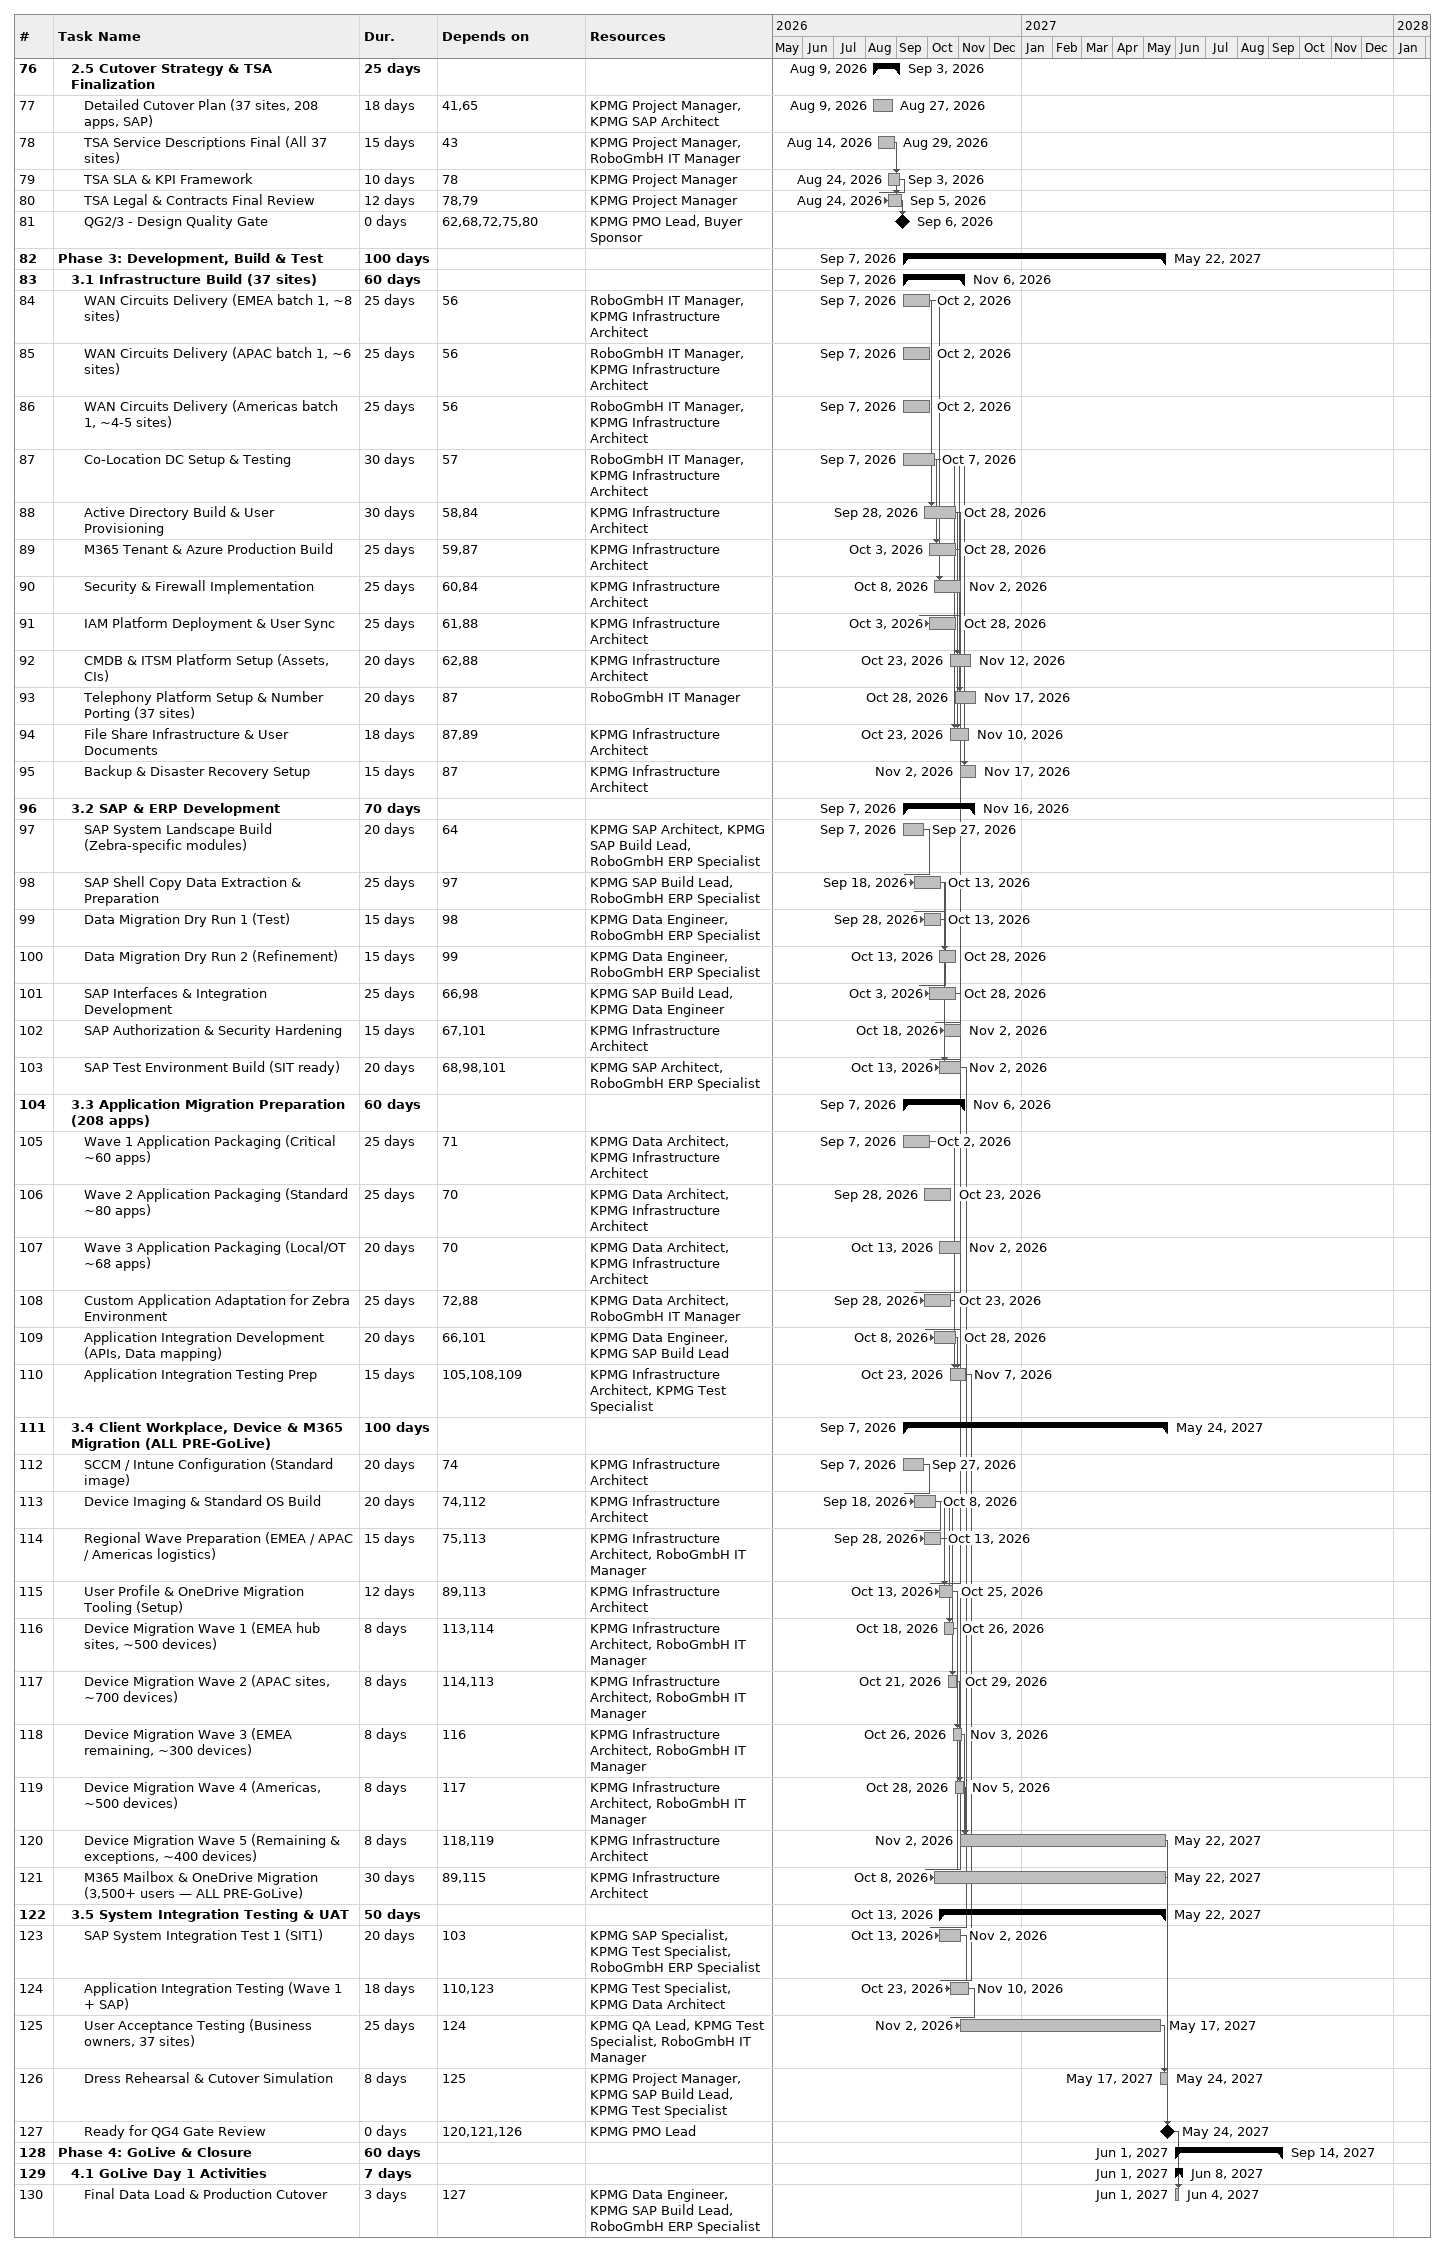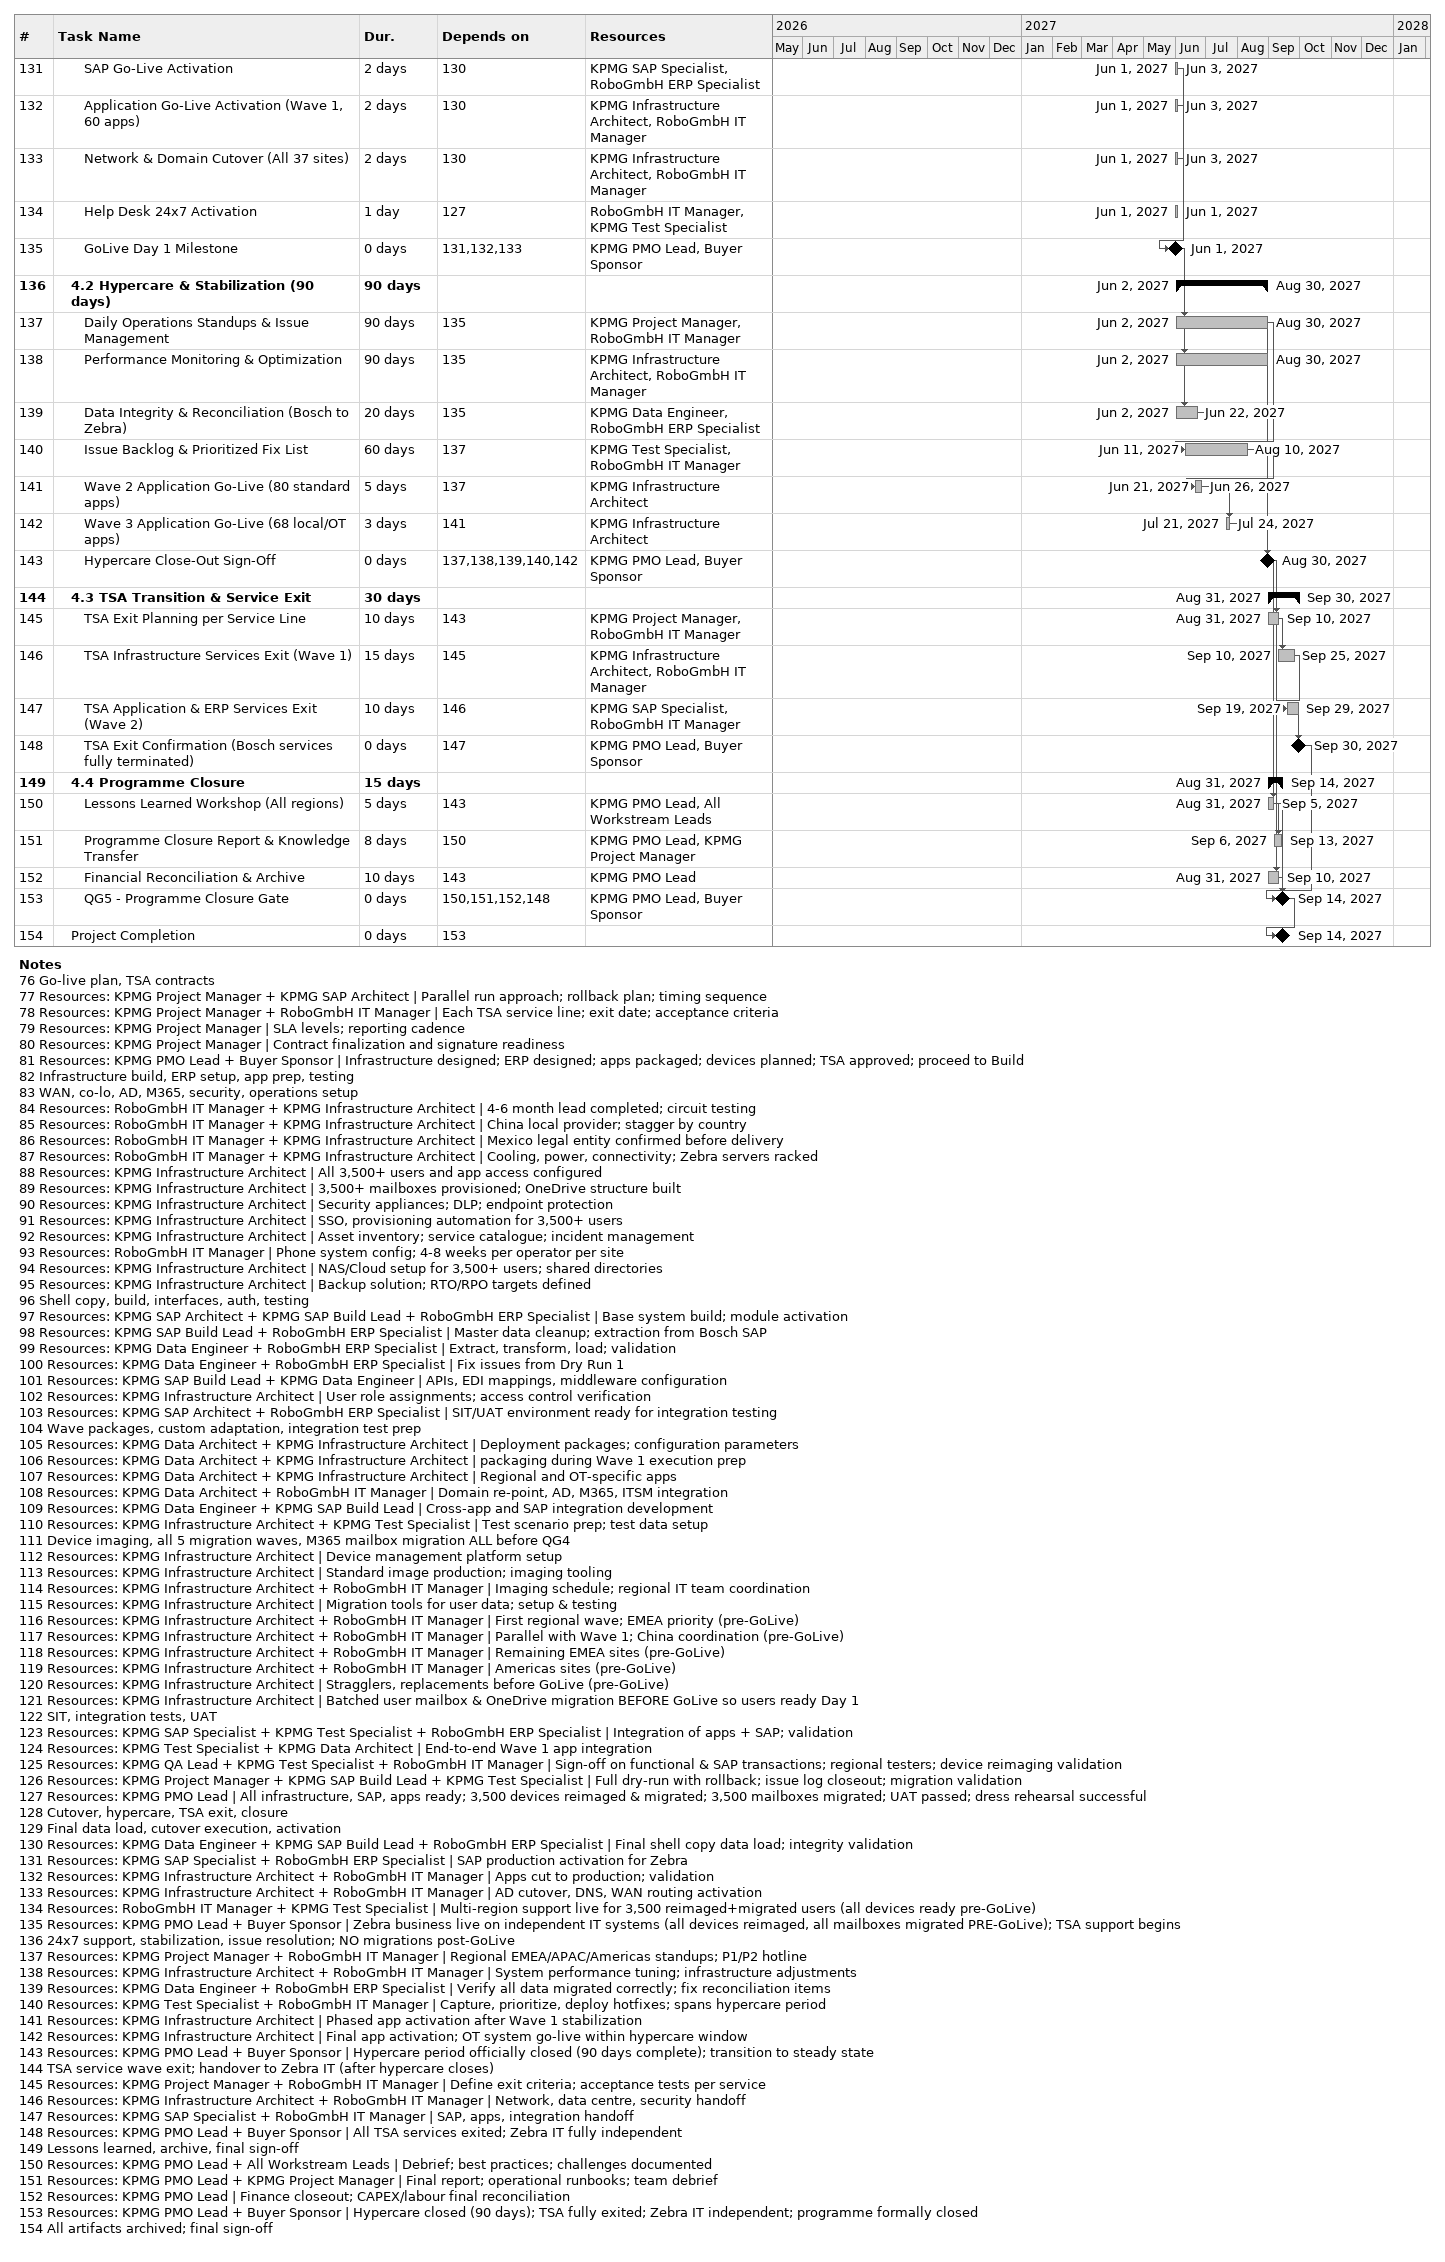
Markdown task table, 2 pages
| ID | Level | Task | Duration | Start | Finish | Predecessors | Resources |
|---|---|---|---|---|---|---|---|
| 76 | 2 | **2.5 Cutover Strategy & TSA Finalization** | 25d | 2026-08-09 | 2026-09-03 |  |  |
| 77 | 3 | Detailed Cutover Plan (37 sites, 208 apps, SAP) | 18d | 2026-08-09 | 2026-08-27 | 41, 65 | KPMG Project Manager, KPMG SAP Architect |
| 78 | 3 | TSA Service Descriptions Final (All 37 sites) | 15d | 2026-08-14 | 2026-08-29 | 43 | KPMG Project Manager, RoboGmbH IT Manager |
| 79 | 3 | TSA SLA & KPI Framework | 10d | 2026-08-24 | 2026-09-03 | 78 | KPMG Project Manager |
| 80 | 3 | TSA Legal & Contracts Final Review | 12d | 2026-08-24 | 2026-09-05 | 78, 79 | KPMG Project Manager |
| 81 | 3 | QG2/3 - Design Quality Gate | 0d | 2026-09-06 | 2026-09-06 | 62, 68, 72, 75, 80 | KPMG PMO Lead, Buyer Sponsor |
| 82 | 1 | **Phase 3: Development, Build & Test** | 100d | 2026-09-07 | 2027-05-22 |  |  |
| 83 | 2 | **3.1 Infrastructure Build (37 sites)** | 60d | 2026-09-07 | 2026-11-06 |  |  |
| 84 | 3 | WAN Circuits Delivery (EMEA batch 1, ~8 sites) | 25d | 2026-09-07 | 2026-10-02 | 56 | RoboGmbH IT Manager, KPMG Infrastructure Architect |
| 85 | 3 | WAN Circuits Delivery (APAC batch 1, ~6 sites) | 25d | 2026-09-07 | 2026-10-02 | 56 | RoboGmbH IT Manager, KPMG Infrastructure Architect |
| 86 | 3 | WAN Circuits Delivery (Americas batch 1, ~4-5 sites) | 25d | 2026-09-07 | 2026-10-02 | 56 | RoboGmbH IT Manager, KPMG Infrastructure Architect |
| 87 | 3 | Co-Location DC Setup & Testing | 30d | 2026-09-07 | 2026-10-07 | 57 | RoboGmbH IT Manager, KPMG Infrastructure Architect |
| 88 | 3 | Active Directory Build & User Provisioning | 30d | 2026-09-28 | 2026-10-28 | 58, 84 | KPMG Infrastructure Architect |
| 89 | 3 | M365 Tenant & Azure Production Build | 25d | 2026-10-03 | 2026-10-28 | 59, 87 | KPMG Infrastructure Architect |
| 90 | 3 | Security & Firewall Implementation | 25d | 2026-10-08 | 2026-11-02 | 60, 84 | KPMG Infrastructure Architect |
| 91 | 3 | IAM Platform Deployment & User Sync | 25d | 2026-10-03 | 2026-10-28 | 61, 88 | KPMG Infrastructure Architect |
| 92 | 3 | CMDB & ITSM Platform Setup (Assets, CIs) | 20d | 2026-10-23 | 2026-11-12 | 62, 88 | KPMG Infrastructure Architect |
| 93 | 3 | Telephony Platform Setup & Number Porting (37 sites) | 20d | 2026-10-28 | 2026-11-17 | 87 | RoboGmbH IT Manager |
| 94 | 3 | File Share Infrastructure & User Documents | 18d | 2026-10-23 | 2026-11-10 | 87, 89 | KPMG Infrastructure Architect |
| 95 | 3 | Backup & Disaster Recovery Setup | 15d | 2026-11-02 | 2026-11-17 | 87 | KPMG Infrastructure Architect |
| 96 | 2 | **3.2 SAP & ERP Development** | 70d | 2026-09-07 | 2026-11-16 |  |  |
| 97 | 3 | SAP System Landscape Build (Zebra-specific modules) | 20d | 2026-09-07 | 2026-09-27 | 64 | KPMG SAP Architect, KPMG SAP Build Lead, RoboGmbH ERP Specialist |
| 98 | 3 | SAP Shell Copy Data Extraction & Preparation | 25d | 2026-09-18 | 2026-10-13 | 97 | KPMG SAP Build Lead, RoboGmbH ERP Specialist |
| 99 | 3 | Data Migration Dry Run 1 (Test) | 15d | 2026-09-28 | 2026-10-13 | 98 | KPMG Data Engineer, RoboGmbH ERP Specialist |
| 100 | 3 | Data Migration Dry Run 2 (Refinement) | 15d | 2026-10-13 | 2026-10-28 | 99 | KPMG Data Engineer, RoboGmbH ERP Specialist |
| 101 | 3 | SAP Interfaces & Integration Development | 25d | 2026-10-03 | 2026-10-28 | 66, 98 | KPMG SAP Build Lead, KPMG Data Engineer |
| 102 | 3 | SAP Authorization & Security Hardening | 15d | 2026-10-18 | 2026-11-02 | 67, 101 | KPMG Infrastructure Architect |
| 103 | 3 | SAP Test Environment Build (SIT ready) | 20d | 2026-10-13 | 2026-11-02 | 68, 98, 101 | KPMG SAP Architect, RoboGmbH ERP Specialist |
| 104 | 2 | **3.3 Application Migration Preparation (208 apps)** | 60d | 2026-09-07 | 2026-11-06 |  |  |
| 105 | 3 | Wave 1 Application Packaging (Critical ~60 apps) | 25d | 2026-09-07 | 2026-10-02 | 71 | KPMG Data Architect, KPMG Infrastructure Architect |
| 106 | 3 | Wave 2 Application Packaging (Standard ~80 apps) | 25d | 2026-09-28 | 2026-10-23 | 70 | KPMG Data Architect, KPMG Infrastructure Architect |
| 107 | 3 | Wave 3 Application Packaging (Local/OT ~68 apps) | 20d | 2026-10-13 | 2026-11-02 | 70 | KPMG Data Architect, KPMG Infrastructure Architect |
| 108 | 3 | Custom Application Adaptation for Zebra Environment | 25d | 2026-09-28 | 2026-10-23 | 72, 88 | KPMG Data Architect, RoboGmbH IT Manager |
| 109 | 3 | Application Integration Development (APIs, Data mapping) | 20d | 2026-10-08 | 2026-10-28 | 66, 101 | KPMG Data Engineer, KPMG SAP Build Lead |
| 110 | 3 | Application Integration Testing Prep | 15d | 2026-10-23 | 2026-11-07 | 105, 108, 109 | KPMG Infrastructure Architect, KPMG Test Specialist |
| 111 | 2 | **3.4 Client Workplace, Device & M365 Migration (ALL PRE-GoLive)** | 100d | 2026-09-07 | 2027-05-24 |  |  |
| 112 | 3 | SCCM / Intune Configuration (Standard image) | 20d | 2026-09-07 | 2026-09-27 | 74 | KPMG Infrastructure Architect |
| 113 | 3 | Device Imaging & Standard OS Build | 20d | 2026-09-18 | 2026-10-08 | 74, 112 | KPMG Infrastructure Architect |
| 114 | 3 | Regional Wave Preparation (EMEA / APAC / Americas logistics) | 15d | 2026-09-28 | 2026-10-13 | 75, 113 | KPMG Infrastructure Architect, RoboGmbH IT Manager |
| 115 | 3 | User Profile & OneDrive Migration Tooling (Setup) | 12d | 2026-10-13 | 2026-10-25 | 89, 113 | KPMG Infrastructure Architect |
| 116 | 3 | Device Migration Wave 1 (EMEA hub sites, ~500 devices) | 8d | 2026-10-18 | 2026-10-26 | 113, 114 | KPMG Infrastructure Architect, RoboGmbH IT Manager |
| 117 | 3 | Device Migration Wave 2 (APAC sites, ~700 devices) | 8d | 2026-10-21 | 2026-10-29 | 114, 113 | KPMG Infrastructure Architect, RoboGmbH IT Manager |
| 118 | 3 | Device Migration Wave 3 (EMEA remaining, ~300 devices) | 8d | 2026-10-26 | 2026-11-03 | 116 | KPMG Infrastructure Architect, RoboGmbH IT Manager |
| 119 | 3 | Device Migration Wave 4 (Americas, ~500 devices) | 8d | 2026-10-28 | 2026-11-05 | 117 | KPMG Infrastructure Architect, RoboGmbH IT Manager |
| 120 | 3 | Device Migration Wave 5 (Remaining & exceptions, ~400 devices) | 8d | 2026-11-02 | 2027-05-22 | 118, 119 | KPMG Infrastructure Architect |
| 121 | 3 | M365 Mailbox & OneDrive Migration (3,500+ users — ALL PRE-GoLive) | 30d | 2026-10-08 | 2027-05-22 | 89, 115 | KPMG Infrastructure Architect |
| 122 | 2 | **3.5 System Integration Testing & UAT** | 50d | 2026-10-13 | 2027-05-22 |  |  |
| 123 | 3 | SAP System Integration Test 1 (SIT1) | 20d | 2026-10-13 | 2026-11-02 | 103 | KPMG SAP Specialist, KPMG Test Specialist, RoboGmbH ERP Specialist |
| 124 | 3 | Application Integration Testing (Wave 1 + SAP) | 18d | 2026-10-23 | 2026-11-10 | 110, 123 | KPMG Test Specialist, KPMG Data Architect |
| 125 | 3 | User Acceptance Testing (Business owners, 37 sites) | 25d | 2026-11-02 | 2027-05-17 | 124 | KPMG QA Lead, KPMG Test Specialist, RoboGmbH IT Manager |
| 126 | 3 | Dress Rehearsal & Cutover Simulation | 8d | 2027-05-17 | 2027-05-24 | 125 | KPMG Project Manager, KPMG SAP Build Lead, KPMG Test Specialist |
| 127 | 3 | Ready for QG4 Gate Review | 0d | 2027-05-24 | 2027-05-24 | 120, 121, 126 | KPMG PMO Lead |
| 128 | 1 | **Phase 4: GoLive & Closure** | 60d | 2027-06-01 | 2027-09-14 |  |  |
| 129 | 2 | **4.1 GoLive Day 1 Activities** | 7d | 2027-06-01 | 2027-06-08 |  |  |
| 130 | 3 | Final Data Load & Production Cutover | 3d | 2027-06-01 | 2027-06-04 | 127 | KPMG Data Engineer, KPMG SAP Build Lead, RoboGmbH ERP Specialist |
| 131 | 3 | SAP Go-Live Activation | 2d | 2027-06-01 | 2027-06-03 | 130 | KPMG SAP Specialist, RoboGmbH ERP Specialist |
| 132 | 3 | Application Go-Live Activation (Wave 1, 60 apps) | 2d | 2027-06-01 | 2027-06-03 | 130 | KPMG Infrastructure Architect, RoboGmbH IT Manager |
| 133 | 3 | Network & Domain Cutover (All 37 sites) | 2d | 2027-06-01 | 2027-06-03 | 130 | KPMG Infrastructure Architect, RoboGmbH IT Manager |
| 134 | 3 | Help Desk 24x7 Activation | 1d | 2027-06-01 | 2027-06-01 | 127 | RoboGmbH IT Manager, KPMG Test Specialist |
| 135 | 3 | GoLive Day 1 Milestone | 0d | 2027-06-01 | 2027-06-01 | 131, 132, 133 | KPMG PMO Lead, Buyer Sponsor |
| 136 | 2 | **4.2 Hypercare & Stabilization (90 days)** | 90d | 2027-06-02 | 2027-08-30 |  |  |
| 137 | 3 | Daily Operations Standups & Issue Management | 90d | 2027-06-02 | 2027-08-30 | 135 | KPMG Project Manager, RoboGmbH IT Manager |
| 138 | 3 | Performance Monitoring & Optimization | 90d | 2027-06-02 | 2027-08-30 | 135 | KPMG Infrastructure Architect, RoboGmbH IT Manager |
| 139 | 3 | Data Integrity & Reconciliation (Bosch to Zebra) | 20d | 2027-06-02 | 2027-06-22 | 135 | KPMG Data Engineer, RoboGmbH ERP Specialist |
| 140 | 3 | Issue Backlog & Prioritized Fix List | 60d | 2027-06-11 | 2027-08-10 | 137 | KPMG Test Specialist, RoboGmbH IT Manager |
| 141 | 3 | Wave 2 Application Go-Live (80 standard apps) | 5d | 2027-06-21 | 2027-06-26 | 137 | KPMG Infrastructure Architect |
| 142 | 3 | Wave 3 Application Go-Live (68 local/OT apps) | 3d | 2027-07-21 | 2027-07-24 | 141 | KPMG Infrastructure Architect |
| 143 | 3 | Hypercare Close-Out Sign-Off | 0d | 2027-08-30 | 2027-08-30 | 137, 138, 139, 140, 142 | KPMG PMO Lead, Buyer Sponsor |
| 144 | 2 | **4.3 TSA Transition & Service Exit** | 30d | 2027-08-31 | 2027-09-30 |  |  |
| 145 | 3 | TSA Exit Planning per Service Line | 10d | 2027-08-31 | 2027-09-10 | 143 | KPMG Project Manager, RoboGmbH IT Manager |
| 146 | 3 | TSA Infrastructure Services Exit (Wave 1) | 15d | 2027-09-10 | 2027-09-25 | 145 | KPMG Infrastructure Architect, RoboGmbH IT Manager |
| 147 | 3 | TSA Application & ERP Services Exit (Wave 2) | 10d | 2027-09-19 | 2027-09-29 | 146 | KPMG SAP Specialist, RoboGmbH IT Manager |
| 148 | 3 | TSA Exit Confirmation (Bosch services fully terminated) | 0d | 2027-09-30 | 2027-09-30 | 147 | KPMG PMO Lead, Buyer Sponsor |
| 149 | 2 | **4.4 Programme Closure** | 15d | 2027-08-31 | 2027-09-14 |  |  |
| 150 | 3 | Lessons Learned Workshop (All regions) | 5d | 2027-08-31 | 2027-09-05 | 143 | KPMG PMO Lead, All Workstream Leads |
| 151 | 3 | Programme Closure Report & Knowledge Transfer | 8d | 2027-09-06 | 2027-09-13 | 150 | KPMG PMO Lead, KPMG Project Manager |
| 152 | 3 | Financial Reconciliation & Archive | 10d | 2027-08-31 | 2027-09-10 | 143 | KPMG PMO Lead |
| 153 | 3 | QG5 - Programme Closure Gate | 0d | 2027-09-14 | 2027-09-14 | 150, 151, 152, 148 | KPMG PMO Lead, Buyer Sponsor |
| 154 | 2 | Project Completion | 0d | 2027-09-14 | 2027-09-14 | 153 |  |

Notes
- 76: Go-live plan, TSA contracts
- 77: Resources: KPMG Project Manager + KPMG SAP Architect | Parallel run approach; rollback plan; timing sequence
- 78: Resources: KPMG Project Manager + RoboGmbH IT Manager | Each TSA service line; exit date; acceptance criteria
- 79: Resources: KPMG Project Manager | SLA levels; reporting cadence
- 80: Resources: KPMG Project Manager | Contract finalization and signature readiness
- 81: Resources: KPMG PMO Lead + Buyer Sponsor | Infrastructure designed; ERP designed; apps packaged; devices planned; TSA approved; proceed to Build
- 82: Infrastructure build, ERP setup, app prep, testing
- 83: WAN, co-lo, AD, M365, security, operations setup
- 84: Resources: RoboGmbH IT Manager + KPMG Infrastructure Architect | 4-6 month lead completed; circuit testing
- 85: Resources: RoboGmbH IT Manager + KPMG Infrastructure Architect | China local provider; stagger by country
- 86: Resources: RoboGmbH IT Manager + KPMG Infrastructure Architect | Mexico legal entity confirmed before delivery
- 87: Resources: RoboGmbH IT Manager + KPMG Infrastructure Architect | Cooling, power, connectivity; Zebra servers racked
- 88: Resources: KPMG Infrastructure Architect | All 3,500+ users and app access configured
- 89: Resources: KPMG Infrastructure Architect | 3,500+ mailboxes provisioned; OneDrive structure built
- 90: Resources: KPMG Infrastructure Architect | Security appliances; DLP; endpoint protection
- 91: Resources: KPMG Infrastructure Architect | SSO, provisioning automation for 3,500+ users
- 92: Resources: KPMG Infrastructure Architect | Asset inventory; service catalogue; incident management
- 93: Resources: RoboGmbH IT Manager | Phone system config; 4-8 weeks per operator per site
- 94: Resources: KPMG Infrastructure Architect | NAS/Cloud setup for 3,500+ users; shared directories
- 95: Resources: KPMG Infrastructure Architect | Backup solution; RTO/RPO targets defined
- 96: Shell copy, build, interfaces, auth, testing
- 97: Resources: KPMG SAP Architect + KPMG SAP Build Lead + RoboGmbH ERP Specialist | Base system build; module activation
- 98: Resources: KPMG SAP Build Lead + RoboGmbH ERP Specialist | Master data cleanup; extraction from Bosch SAP
- 99: Resources: KPMG Data Engineer + RoboGmbH ERP Specialist | Extract, transform, load; validation
- 100: Resources: KPMG Data Engineer + RoboGmbH ERP Specialist | Fix issues from Dry Run 1
- 101: Resources: KPMG SAP Build Lead + KPMG Data Engineer | APIs, EDI mappings, middleware configuration
- 102: Resources: KPMG Infrastructure Architect | User role assignments; access control verification
- 103: Resources: KPMG SAP Architect + RoboGmbH ERP Specialist | SIT/UAT environment ready for integration testing
- 104: Wave packages, custom adaptation, integration test prep
- 105: Resources: KPMG Data Architect + KPMG Infrastructure Architect | Deployment packages; configuration parameters
- 106: Resources: KPMG Data Architect + KPMG Infrastructure Architect | packaging during Wave 1 execution prep
- 107: Resources: KPMG Data Architect + KPMG Infrastructure Architect | Regional and OT-specific apps
- 108: Resources: KPMG Data Architect + RoboGmbH IT Manager | Domain re-point, AD, M365, ITSM integration
- 109: Resources: KPMG Data Engineer + KPMG SAP Build Lead | Cross-app and SAP integration development
- 110: Resources: KPMG Infrastructure Architect + KPMG Test Specialist | Test scenario prep; test data setup
- 111: Device imaging, all 5 migration waves, M365 mailbox migration ALL before QG4
- 112: Resources: KPMG Infrastructure Architect | Device management platform setup
- 113: Resources: KPMG Infrastructure Architect | Standard image production; imaging tooling
- 114: Resources: KPMG Infrastructure Architect + RoboGmbH IT Manager | Imaging schedule; regional IT team coordination
- 115: Resources: KPMG Infrastructure Architect | Migration tools for user data; setup & testing
- 116: Resources: KPMG Infrastructure Architect + RoboGmbH IT Manager | First regional wave; EMEA priority (pre-GoLive)
- 117: Resources: KPMG Infrastructure Architect + RoboGmbH IT Manager | Parallel with Wave 1; China coordination (pre-GoLive)
- 118: Resources: KPMG Infrastructure Architect + RoboGmbH IT Manager | Remaining EMEA sites (pre-GoLive)
- 119: Resources: KPMG Infrastructure Architect + RoboGmbH IT Manager | Americas sites (pre-GoLive)
- 120: Resources: KPMG Infrastructure Architect | Stragglers, replacements before GoLive (pre-GoLive)
- 121: Resources: KPMG Infrastructure Architect | Batched user mailbox & OneDrive migration BEFORE GoLive so users ready Day 1
- 122: SIT, integration tests, UAT
- 123: Resources: KPMG SAP Specialist + KPMG Test Specialist + RoboGmbH ERP Specialist | Integration of apps + SAP; validation
- 124: Resources: KPMG Test Specialist + KPMG Data Architect | End-to-end Wave 1 app integration
- 125: Resources: KPMG QA Lead + KPMG Test Specialist + RoboGmbH IT Manager | Sign-off on functional & SAP transactions; regional testers; device reimaging validation
- 126: Resources: KPMG Project Manager + KPMG SAP Build Lead + KPMG Test Specialist | Full dry-run with rollback; issue log closeout; migration validation
- 127: Resources: KPMG PMO Lead | All infrastructure, SAP, apps ready; 3,500 devices reimaged & migrated; 3,500 mailboxes migrated; UAT passed; dress rehearsal successful
- 128: Cutover, hypercare, TSA exit, closure
- 129: Final data load, cutover execution, activation
- 130: Resources: KPMG Data Engineer + KPMG SAP Build Lead + RoboGmbH ERP Specialist | Final shell copy data load; integrity validation
- 131: Resources: KPMG SAP Specialist + RoboGmbH ERP Specialist | SAP production activation for Zebra
- 132: Resources: KPMG Infrastructure Architect + RoboGmbH IT Manager | Apps cut to production; validation
- 133: Resources: KPMG Infrastructure Architect + RoboGmbH IT Manager | AD cutover, DNS, WAN routing activation
- 134: Resources: RoboGmbH IT Manager + KPMG Test Specialist | Multi-region support live for 3,500 reimaged+migrated users (all devices ready pre-GoLive)
- 135: Resources: KPMG PMO Lead + Buyer Sponsor | Zebra business live on independent IT systems (all devices reimaged, all mailboxes migrated PRE-GoLive); TSA support begins
- 136: 24x7 support, stabilization, issue resolution; NO migrations post-GoLive
- 137: Resources: KPMG Project Manager + RoboGmbH IT Manager | Regional EMEA/APAC/Americas standups; P1/P2 hotline
- 138: Resources: KPMG Infrastructure Architect + RoboGmbH IT Manager | System performance tuning; infrastructure adjustments
- 139: Resources: KPMG Data Engineer + RoboGmbH ERP Specialist | Verify all data migrated correctly; fix reconciliation items
- 140: Resources: KPMG Test Specialist + RoboGmbH IT Manager | Capture, prioritize, deploy hotfixes; spans hypercare period
- 141: Resources: KPMG Infrastructure Architect | Phased app activation after Wave 1 stabilization
- 142: Resources: KPMG Infrastructure Architect | Final app activation; OT system go-live within hypercare window
- 143: Resources: KPMG PMO Lead + Buyer Sponsor | Hypercare period officially closed (90 days complete); transition to steady state
- 144: TSA service wave exit; handover to Zebra IT (after hypercare closes)
- 145: Resources: KPMG Project Manager + RoboGmbH IT Manager | Define exit criteria; acceptance tests per service
- 146: Resources: KPMG Infrastructure Architect + RoboGmbH IT Manager | Network, data centre, security handoff
- 147: Resources: KPMG SAP Specialist + RoboGmbH IT Manager | SAP, apps, integration handoff
- 148: Resources: KPMG PMO Lead + Buyer Sponsor | All TSA services exited; Zebra IT fully independent
- 149: Lessons learned, archive, final sign-off
- 150: Resources: KPMG PMO Lead + All Workstream Leads | Debrief; best practices; challenges documented
- 151: Resources: KPMG PMO Lead + KPMG Project Manager | Final report; operational runbooks; team debrief
- 152: Resources: KPMG PMO Lead | Finance closeout; CAPEX/labour final reconciliation
- 153: Resources: KPMG PMO Lead + Buyer Sponsor | Hypercare closed (90 days); TSA fully exited; Zebra IT independent; programme formally closed
- 154: All artifacts archived; final sign-off
